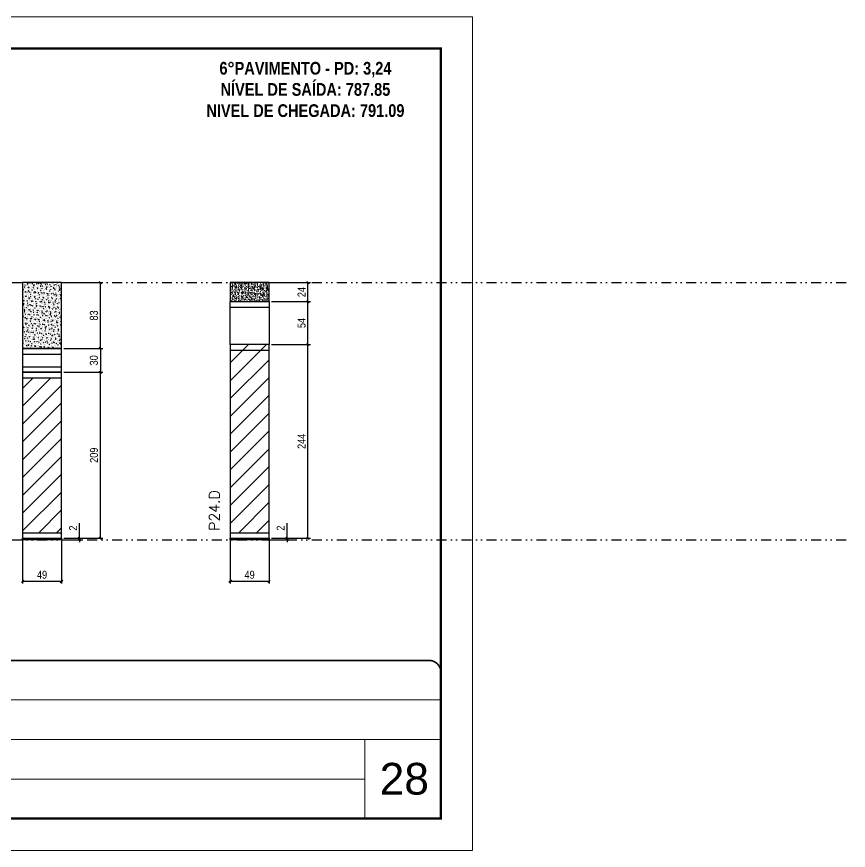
# Model space of a CAD drawing. Extents: x 13770 to 23315, y 867 to 16997.
# Drawn here: x 20065 to 21113, y 8907 to 9957 of the extents above; entities that cross this region are included whole.
import ezdxf

# ---------------------------------------------------------------- set-up
doc = ezdxf.new("R2010")
doc.units = 0
for name, pattern in [('CONTINUO', [0]), ('DASHED', [0.75, 0.5, -0.25]), ('DIVIDE2', [0.625, 0.25, -0.125, 0, -0.125, 0, -0.125])]:
    doc.linetypes.add(name, pattern=pattern)
for name, color, linetype, lineweight in [('CARIMBO', 255, 'Continuous', 9), ('Folhas', 255, 'Continuous', 9), ('Hachura', 251, 'Continuous', 9), ('SARRAFO DE PRESSAO', 251, 'DASHED', 9), ('Texto Seção', 7, 'Continuous', 15)]:
    doc.layers.add(name, color=color, linetype=linetype, lineweight=lineweight)
for name, color, linetype in [('COTA', 241, 'Continuous'), ('NOMENCLATURA', 7, 'Continuous'), ('Nível', 160, 'Continuous'), ('Painéis', 200, 'Continuous'), ('SARR_2.2x7', 40, 'Continuous')]:
    doc.layers.add(name, color=color, linetype=linetype)
doc.styles.add('ARIAL', font='arial.ttf')
doc.styles.add('COTA TECNICA', font='techl___.ttf', dxfattribs={"height": 10})
doc.styles.add('COTA TECNICA-50', font='techl___.ttf', dxfattribs={"height": 10})
doc.styles.add('REGUA-120', font='ROMANS.shx', dxfattribs={"height": 15})
doc.styles.add('ROMANC', font='techb___.ttf', dxfattribs={"height": 2.5})
doc.styles.add('Tecnologia', font='')
doc.styles.get('Tecnologia').set_extended_font_data('Forgotten Futurist')
doc.dimstyles.new('COTA PAINEL-50', dxfattribs={"dimtxt": 10, "dimasz": 3, "dimexe": 3, "dimexo": 3, "dimgap": 3, "dimtad": 1, "dimdec": 1, "dimzin": 12, "dimdsep": 46, "dimtxsty": 'COTA TECNICA-50', "dimblk1": 'OBLIQUE', "dimblk2": 'OBLIQUE', "dimsah": 1, "dimcen": 0.9, "dimclrd": 4, "dimclre": 4, "dimclrt": 240, "dimadec": 1, "dimazin": 3, "dimtfac": 1, "dimtdec": 1, "dimtmove": 0, "dimatfit": 3, "dimfxl": 1, "dimtolj": 1, "dimtzin": 12, "dimarcsym": 0})
doc.dimstyles.new('PAINEL', dxfattribs={"dimtxt": 10, "dimasz": 3, "dimexe": 3, "dimexo": 3, "dimgap": 3, "dimtad": 1, "dimdec": 1, "dimzin": 12, "dimdsep": 46, "dimtxsty": 'COTA TECNICA', "dimblk1": 'OBLIQUE', "dimblk2": 'OBLIQUE', "dimsah": 1, "dimcen": 0.9, "dimclrd": 4, "dimclre": 4, "dimclrt": 240, "dimadec": 1, "dimazin": 3, "dimtfac": 1, "dimtdec": 1, "dimtmove": 0, "dimatfit": 3, "dimfxl": 1, "dimtolj": 1, "dimtzin": 12, "dimarcsym": 0})

# ---------------------------------------------------------------- blocks, each defined once
blk = doc.blocks.new('9999999999')
at = {"color": 30, "linetype": 'CONTINUO'}
for p, q in [((98564.6, 34230.2), (98564.6, 34429.4)), ((98564.6, 34379.6), (99584, 34379.6)), ((98564.6, 34329.8), (99488, 34329.8)), ((99584, 34329.8), (99488, 34329.8)), ((99488, 34329.8), (99488, 34230.2)), ((98564.6, 34280), (99488, 34280))]:
    blk.add_line(p, q, dxfattribs=at)
at = {"color": 30, "linetype": 'CONTINUO', "const_width": 2}
blk.add_lwpolyline([(99584, 34230.2), (99584, 34414.4, 0.414214), (99569, 34429.4), (98229, 34429.4, 0.414214), (98214, 34414.4), (98214, 34245.2, 0.414214), (98229, 34230.2), (99584, 34230.2)], format="xyb", dxfattribs=at)
at = {"layer": 'Folhas'}
blk.add_lwpolyline([(98139, 34190.2), (99624, 34190.2), (99624, 35240.2), (98139, 35240.2)], close=True, dxfattribs=at)
at = {"layer": 'Folhas', "color": 30, "const_width": 3}
blk.add_lwpolyline([(98214, 34230.2), (99584, 34230.2), (99584, 35200.2), (98214, 35200.2)], close=True, dxfattribs=at)
at = {"color": 7, "linetype": 'Continuous', "ltscale": 5, "style": 'ARIAL'}
for s, height, p in [('SCHWARTZ', 15.48, (98837.7, 34393.1)), ('GWT', 15.48, (98837.7, 34343.3)), ('6°PAVIMENTO', 15.483, (98837.7, 34293.5)), ('NOVA SISTEMAS CONSTRUTIVOS', 11.059, (98263.2, 34267.2)), ('PILARES', 15.48, (98837.7, 34243.7))]:
    blk.add_text(s, height=height, dxfattribs=at).set_placement(p)
at = {"layer": 'Folhas', "color": 7, "style": 'Tecnologia', "width": 1.5}
for s, p in [('CLIENTE:', (98573.7, 34397.2)), ('OBRA:', (98573.7, 34347.3)), ('PAVIMENTO:', (98573.7, 34297.5)), ('PROJETO:', (98573.7, 34247.7))]:
    blk.add_text(s, height=14, dxfattribs=at).set_placement(p)
blk = doc.blocks.new('_Oblique')
at = {"color": 0, "linetype": 'ByBlock', "lineweight": -2}
blk.add_line((-0.5, -0.5), (0.5, 0.5), dxfattribs=at)
blk = doc.blocks.new('*D505')
at = {"layer": 'COTA', "color": 4, "lineweight": -2, "transparency": 16777216}
for p, q in [((20072.6, 9297.2), (20072.6, 9243)), ((20121.6, 9297.2), (20121.6, 9243)), ((20072.6, 9246), (20121.6, 9246))]:
    blk.add_line(p, q, dxfattribs=at)
at = {"layer": 'Defpoints', "color": 0, "transparency": 16777216}
for p in [(20072.6, 9300.2), (20121.6, 9300.2), (20121.6, 9246)]:
    blk.add_point(p, dxfattribs=at)
at = {"layer": 'COTA', "color": 4, "lineweight": -2, "transparency": 16777216, "xscale": 3, "yscale": 3, "zscale": 3, "rotation": 180}
blk.add_blockref('_Oblique', (20072.6, 9246), dxfattribs=at)
at = {"layer": 'COTA', "color": 4, "lineweight": -2, "transparency": 16777216, "xscale": 3, "yscale": 3, "zscale": 3}
blk.add_blockref('_Oblique', (20121.6, 9246), dxfattribs=at)
at = {"layer": 'COTA', "color": 240, "transparency": 16777216, "insert": (20097.1, 9254.1), "char_height": 10, "attachment_point": 5, "style": 'COTA TECNICA'}
blk.add_mtext('\\A1;49', dxfattribs=at)
blk = doc.blocks.new('*D506')
at = {"layer": 'COTA', "color": 4, "lineweight": -2, "transparency": 16777216}
for p, q in [((20144.2, 9300.2), (20144.2, 9319)), ((20124.6, 9300.2), (20147.2, 9300.2)), ((20124.6, 9298.2), (20147.2, 9298.2)), ((20144.2, 9298.2), (20144.2, 9300.2)), ((20144.2, 9298.2), (20144.2, 9295.2))]:
    blk.add_line(p, q, dxfattribs=at)
at = {"layer": 'Defpoints', "color": 0, "transparency": 16777216}
for p in [(20121.6, 9300.2), (20121.6, 9298.2), (20144.2, 9298.2)]:
    blk.add_point(p, dxfattribs=at)
at = {"layer": 'COTA', "color": 4, "lineweight": -2, "transparency": 16777216, "xscale": 3, "yscale": 3, "zscale": 3}
for p, rotation in [((20144.2, 9300.2), 270), ((20144.2, 9298.2), 90)]:
    blk.add_blockref('_Oblique', p, dxfattribs=dict(at, rotation=rotation))
at = {"layer": 'COTA', "color": 240, "transparency": 16777216, "insert": (20136.2, 9312.9), "char_height": 10, "attachment_point": 5, "rotation": 90, "style": 'COTA TECNICA-50'}
blk.add_mtext('\\A1;2', dxfattribs=at)
blk = doc.blocks.new('*D507')
at = {"layer": 'COTA', "color": 4, "lineweight": -2, "transparency": 16777216}
for p, q in [((20124.6, 9622.2), (20173.6, 9622.2)), ((20170.6, 9539.2), (20170.6, 9622.2)), ((20124.6, 9539.2), (20173.6, 9539.2))]:
    blk.add_line(p, q, dxfattribs=at)
at = {"layer": 'Defpoints', "color": 0, "transparency": 16777216}
for p in [(20121.6, 9622.2), (20170.6, 9622.2), (20121.6, 9539.2)]:
    blk.add_point(p, dxfattribs=at)
at = {"layer": 'COTA', "color": 4, "lineweight": -2, "transparency": 16777216, "xscale": 3, "yscale": 3, "zscale": 3}
for p, rotation in [((20170.6, 9622.2), 90), ((20170.6, 9539.2), 270)]:
    blk.add_blockref('_Oblique', p, dxfattribs=dict(at, rotation=rotation))
at = {"layer": 'COTA', "color": 240, "transparency": 16777216, "insert": (20162.4, 9580.7), "char_height": 10, "attachment_point": 5, "rotation": 90, "style": 'COTA TECNICA'}
blk.add_mtext('\\A1;83', dxfattribs=at)
blk = doc.blocks.new('*D512')
at = {"layer": 'COTA', "color": 4, "lineweight": -2, "transparency": 16777216}
for p, q in [((20124.6, 9509.2), (20173.6, 9509.2)), ((20170.6, 9300.2), (20170.6, 9509.2)), ((20124.6, 9300.2), (20173.6, 9300.2))]:
    blk.add_line(p, q, dxfattribs=at)
at = {"layer": 'Defpoints', "color": 0, "transparency": 16777216}
for p in [(20121.6, 9509.2), (20170.6, 9509.2), (20121.6, 9300.2)]:
    blk.add_point(p, dxfattribs=at)
at = {"layer": 'COTA', "color": 4, "lineweight": -2, "transparency": 16777216, "xscale": 3, "yscale": 3, "zscale": 3}
for p, rotation in [((20170.6, 9509.2), 90), ((20170.6, 9300.2), 270)]:
    blk.add_blockref('_Oblique', p, dxfattribs=dict(at, rotation=rotation))
at = {"layer": 'COTA', "color": 240, "transparency": 16777216, "insert": (20162.5, 9404.7), "char_height": 10, "attachment_point": 5, "rotation": 90, "style": 'COTA TECNICA'}
blk.add_mtext('\\A1;209', dxfattribs=at)
blk = doc.blocks.new('*D508')
at = {"layer": 'COTA', "color": 4, "lineweight": -2, "transparency": 16777216}
for p, q in [((20334.1, 9297.2), (20334.1, 9243)), ((20383.1, 9297.2), (20383.1, 9243)), ((20334.1, 9246), (20383.1, 9246))]:
    blk.add_line(p, q, dxfattribs=at)
at = {"layer": 'Defpoints', "color": 0, "transparency": 16777216}
for p in [(20334.1, 9300.2), (20383.1, 9300.2), (20383.1, 9246)]:
    blk.add_point(p, dxfattribs=at)
at = {"layer": 'COTA', "color": 4, "lineweight": -2, "transparency": 16777216, "xscale": 3, "yscale": 3, "zscale": 3, "rotation": 180}
blk.add_blockref('_Oblique', (20334.1, 9246), dxfattribs=at)
at = {"layer": 'COTA', "color": 4, "lineweight": -2, "transparency": 16777216, "xscale": 3, "yscale": 3, "zscale": 3}
blk.add_blockref('_Oblique', (20383.1, 9246), dxfattribs=at)
at = {"layer": 'COTA', "color": 240, "transparency": 16777216, "insert": (20358.6, 9254.1), "char_height": 10, "attachment_point": 5, "style": 'COTA TECNICA'}
blk.add_mtext('\\A1;49', dxfattribs=at)
blk = doc.blocks.new('*D509')
at = {"layer": 'COTA', "color": 4, "lineweight": -2, "transparency": 16777216}
for p, q in [((20405.7, 9300.2), (20405.7, 9319)), ((20386.1, 9300.2), (20408.7, 9300.2)), ((20386.1, 9298.2), (20408.7, 9298.2)), ((20405.7, 9298.2), (20405.7, 9300.2)), ((20405.7, 9298.2), (20405.7, 9295.2))]:
    blk.add_line(p, q, dxfattribs=at)
at = {"layer": 'Defpoints', "color": 0, "transparency": 16777216}
for p in [(20383.1, 9300.2), (20383.1, 9298.2), (20405.7, 9298.2)]:
    blk.add_point(p, dxfattribs=at)
at = {"layer": 'COTA', "color": 4, "lineweight": -2, "transparency": 16777216, "xscale": 3, "yscale": 3, "zscale": 3}
for p, rotation in [((20405.7, 9300.2), 270), ((20405.7, 9298.2), 90)]:
    blk.add_blockref('_Oblique', p, dxfattribs=dict(at, rotation=rotation))
at = {"layer": 'COTA', "color": 240, "transparency": 16777216, "insert": (20397.7, 9312.9), "char_height": 10, "attachment_point": 5, "rotation": 90, "style": 'COTA TECNICA-50'}
blk.add_mtext('\\A1;2', dxfattribs=at)
blk = doc.blocks.new('*D510')
at = {"layer": 'COTA', "color": 4, "lineweight": -2, "transparency": 16777216}
for p, q in [((20386.1, 9622.2), (20435.1, 9622.2)), ((20432.1, 9598.2), (20432.1, 9622.2)), ((20386.1, 9598.2), (20435.1, 9598.2))]:
    blk.add_line(p, q, dxfattribs=at)
at = {"layer": 'Defpoints', "color": 0, "transparency": 16777216}
for p in [(20383.1, 9622.2), (20432.1, 9622.2), (20383.1, 9598.2)]:
    blk.add_point(p, dxfattribs=at)
at = {"layer": 'COTA', "color": 4, "lineweight": -2, "transparency": 16777216, "xscale": 3, "yscale": 3, "zscale": 3}
for p, rotation in [((20432.1, 9622.2), 90), ((20432.1, 9598.2), 270)]:
    blk.add_blockref('_Oblique', p, dxfattribs=dict(at, rotation=rotation))
at = {"layer": 'COTA', "color": 240, "transparency": 16777216, "insert": (20424, 9610.2), "char_height": 10, "attachment_point": 5, "rotation": 90, "style": 'COTA TECNICA'}
blk.add_mtext('\\A1;24', dxfattribs=at)
blk = doc.blocks.new('*D513')
at = {"layer": 'COTA', "color": 4, "lineweight": -2, "transparency": 16777216}
for p, q in [((20386.1, 9544.2), (20435.1, 9544.2)), ((20432.1, 9300.2), (20432.1, 9544.2)), ((20386.1, 9300.2), (20435.1, 9300.2))]:
    blk.add_line(p, q, dxfattribs=at)
at = {"layer": 'Defpoints', "color": 0, "transparency": 16777216}
for p in [(20383.1, 9544.2), (20432.1, 9544.2), (20383.1, 9300.2)]:
    blk.add_point(p, dxfattribs=at)
at = {"layer": 'COTA', "color": 4, "lineweight": -2, "transparency": 16777216, "xscale": 3, "yscale": 3, "zscale": 3}
for p, rotation in [((20432.1, 9544.2), 90), ((20432.1, 9300.2), 270)]:
    blk.add_blockref('_Oblique', p, dxfattribs=dict(at, rotation=rotation))
at = {"layer": 'COTA', "color": 240, "transparency": 16777216, "insert": (20424, 9422.2), "char_height": 10, "attachment_point": 5, "rotation": 90, "style": 'COTA TECNICA'}
blk.add_mtext('\\A1;244', dxfattribs=at)
blk = doc.blocks.new('*D850')
at = {"layer": 'COTA', "color": 4, "lineweight": -2, "transparency": 16777216}
for p, q in [((20386.1, 9598.2), (20435.1, 9598.2)), ((20432.1, 9544.2), (20432.1, 9598.2)), ((20386.1, 9544.2), (20435.1, 9544.2))]:
    blk.add_line(p, q, dxfattribs=at)
at = {"layer": 'Defpoints', "color": 0, "transparency": 16777216}
for p in [(20383.1, 9598.2), (20432.1, 9598.2), (20383.1, 9544.2)]:
    blk.add_point(p, dxfattribs=at)
at = {"layer": 'COTA', "color": 4, "lineweight": -2, "transparency": 16777216, "xscale": 3, "yscale": 3, "zscale": 3}
for p, rotation in [((20432.1, 9598.2), 90), ((20432.1, 9544.2), 270)]:
    blk.add_blockref('_Oblique', p, dxfattribs=dict(at, rotation=rotation))
at = {"layer": 'COTA', "color": 240, "transparency": 16777216, "insert": (20424, 9571.2), "char_height": 10, "attachment_point": 5, "rotation": 90, "style": 'COTA TECNICA'}
blk.add_mtext('\\A1;54', dxfattribs=at)
blk = doc.blocks.new('*D851')
at = {"layer": 'COTA', "color": 4, "lineweight": -2, "transparency": 16777216}
for p, q in [((20124.6, 9539.2), (20173.6, 9539.2)), ((20170.6, 9539.2), (20170.6, 9509.2)), ((20124.6, 9509.2), (20173.6, 9509.2))]:
    blk.add_line(p, q, dxfattribs=at)
at = {"layer": 'Defpoints', "color": 0, "transparency": 16777216}
for p in [(20121.6, 9539.2), (20121.6, 9509.2), (20170.6, 9509.2)]:
    blk.add_point(p, dxfattribs=at)
at = {"layer": 'COTA', "color": 4, "lineweight": -2, "transparency": 16777216, "xscale": 3, "yscale": 3, "zscale": 3}
for p, rotation in [((20170.6, 9539.2), 90), ((20170.6, 9509.2), 270)]:
    blk.add_blockref('_Oblique', p, dxfattribs=dict(at, rotation=rotation))
at = {"layer": 'COTA', "color": 240, "transparency": 16777216, "insert": (20162.4, 9524.2), "char_height": 10, "attachment_point": 5, "rotation": 90, "style": 'COTA TECNICA'}
blk.add_mtext('\\A1;30', dxfattribs=at)

msp = doc.modelspace()

# ---------------------------------------------------------------- hatches: boundary and pattern name
at = {"layer": 'COTA'}
h = msp.add_hatch(dxfattribs=at)
h.set_pattern_fill('AR-CONC', color=256, scale=0.03)
h.set_pattern_definition([(50, (619.5224, -5773.8755), (5.4655401, -0.4781726), [0.5715, -6.2865]), (355, (619.5224, -5773.8755), (-1.0573026, 5.7317054), [0.4572, -5.0292175]), (100.451445, (619.978, -5773.9154), (4.4082374, 5.2535326), [0.4857003, -5.3427073]), (46.1842, (619.5224, -5772.3515), (8.1323712, -1.2612698), [0.85725, -9.42975]), (96.635558, (620.2, -5772.457), (7.122124, 7.4227837), [0.7285507, -8.0140682]), (351.18415, (619.522, -5772.3515), (7.122124, 7.4227837), [0.685799, -7.543792]), (21, (620.2844, -5772.7325), (4.5484317, -3.06795595), [0.5715, -6.2865]), (326, (620.2844, -5772.7325), (1.8540609, 5.525639), [0.4572, -5.0292]), (71.451445, (620.6634, -5772.988), (6.4024926, 2.4576831), [0.4857003, -5.3426981]), (37.5, (619.5224, -5773.8755), (0.0926581, 2.53665117), [0, -4.96824, 0, -5.1054, 0, -5.04825]), (7.5, (619.5224, -5773.8755), (2.00458988, 3.00541724), [0, -2.91084, 0, -4.85394, 0, -1.92405]), (327.5, (617.8231, -5773.8755), (4.06771786, -0.17186232), [0, -1.905, 0, -5.9436, 0, -7.8867]), (317.5, (617.061, -5773.8755), (4.44387544, 0.76279473), [0, -2.4765, 0, -3.94716, 0, -5.6007])])
h.paths.add_polyline_path([(20121.63, 9539.15), (20121.63, 9622.15), (20072.63, 9622.15), (20072.63, 9539.15)])
h = msp.add_hatch(dxfattribs=at)
h.set_pattern_fill('AR-CONC', color=256, scale=0.03)
h.set_pattern_definition([(50, (881.0233, -5773.8755), (5.4655401, -0.4781726), [0.5715, -6.2865]), (355, (881.0233, -5773.8755), (-1.0573026, 5.7317054), [0.4572, -5.0292175]), (100.451445, (881.479, -5773.9154), (4.4082374, 5.2535326), [0.4857003, -5.3427073]), (46.1842, (881.0233, -5772.3515), (8.1323712, -1.2612698), [0.85725, -9.42975]), (96.635558, (881.701, -5772.457), (7.122124, 7.4227837), [0.7285507, -8.0140682]), (351.18415, (881.023, -5772.3515), (7.122124, 7.4227837), [0.685799, -7.543792]), (21, (881.7853, -5772.7325), (4.5484317, -3.06795595), [0.5715, -6.2865]), (326, (881.7853, -5772.7325), (1.8540609, 5.525639), [0.4572, -5.0292]), (71.451445, (882.1644, -5772.988), (6.4024926, 2.4576831), [0.4857003, -5.3426981]), (37.5, (881.0233, -5773.8755), (0.0926581, 2.53665117), [0, -4.96824, 0, -5.1054, 0, -5.04825]), (7.5, (881.0233, -5773.8755), (2.00458988, 3.00541724), [0, -2.91084, 0, -4.85394, 0, -1.92405]), (327.5, (879.324, -5773.8755), (4.06771786, -0.17186232), [0, -1.905, 0, -5.9436, 0, -7.8867]), (317.5, (878.562, -5773.8755), (4.44387544, 0.76279473), [0, -2.4765, 0, -3.94716, 0, -5.6007])])
h.paths.add_polyline_path([(20383.13, 9598.15), (20383.13, 9622.15), (20334.13, 9622.15), (20334.13, 9598.15)])
at = {"layer": 'Hachura', "linetype": 'ByBlock'}
h = msp.add_hatch(dxfattribs=at)
h.set_pattern_fill('ANSI31', color=256, scale=5)
h.set_pattern_definition([(45, (59.324, 0), (-11.22532, 11.22532), [])])
h.paths.add_polyline_path([(20383.13, 9544.15), (20334.13, 9544.15), (20334.13, 9307.15), (20383.13, 9307.15)])
h = msp.add_hatch(dxfattribs=at)
h.set_pattern_fill('ANSI31', color=256, scale=5)
h.set_pattern_definition([(45, (-12.949, 0), (-11.22532, 11.22532), [])])
h.paths.add_polyline_path([(20072.63, 9307.15), (20121.63, 9307.15), (20121.63, 9502.15), (20072.63, 9502.15)])

# ---------------------------------------------------------------- linework, layer by layer
at = {"layer": 'COTA'}
for points in [[(20072.63, 9539.15), (20121.63, 9539.15), (20121.63, 9622.15), (20072.63, 9622.15)], [(20334.13, 9598.15), (20383.13, 9598.15), (20383.13, 9622.15), (20334.13, 9622.15)]]:
    msp.add_lwpolyline(points, close=True, dxfattribs=at)
at = {"layer": 'Nível', "color": 4, "linetype": 'DIVIDE2', "ltscale": 50}
for p, q in [((13769.54, 9622.15), (21112.79, 9622.15)), ((13769.54, 9298.15), (21112.79, 9298.15))]:
    msp.add_line(p, q, dxfattribs=at)
at = {"layer": 'Painéis'}
for points in [[(20334.13, 9598.15), (20383.13, 9598.15), (20383.13, 9544.15), (20334.13, 9544.15)], [(20072.63, 9509.15), (20121.63, 9509.15), (20121.63, 9539.15), (20072.63, 9539.15)], [(20334.13, 9300.15), (20383.13, 9300.15), (20383.13, 9544.15), (20334.13, 9544.15)], [(20072.63, 9300.15), (20121.63, 9300.15), (20121.63, 9509.15), (20072.63, 9509.15)], [(20072.63, 9300.15), (20121.63, 9300.15), (20121.63, 9298.15), (20072.63, 9298.15)], [(20334.13, 9300.15), (20383.13, 9300.15), (20383.13, 9298.15), (20334.13, 9298.15)]]:
    msp.add_lwpolyline(points, close=True, dxfattribs=at)
at = {"layer": 'SARR_2.2x7', "linetype": 'ByBlock'}
for p, q in [((20334.13, 9591.15), (20383.13, 9591.15)), ((20334.13, 9537.15), (20383.13, 9537.15)), ((20072.63, 9532.15), (20121.63, 9532.15)), ((20072.63, 9516.15), (20121.63, 9516.15)), ((20072.63, 9502.15), (20121.63, 9502.15)), ((20072.63, 9307.15), (20121.63, 9307.15)), ((20334.13, 9307.15), (20383.13, 9307.15))]:
    msp.add_line(p, q, dxfattribs=at)

# ---------------------------------------------------------------- block references
at = {"layer": 'SARRAFO DE PRESSAO', "color": 6, "linetype": 'ByBlock'}
msp.add_blockref('9999999999', (-78984.48, -25283.14), dxfattribs=at)

# ---------------------------------------------------------------- texts
at = {"layer": 'CARIMBO', "style": 'ARIAL'}
msp.add_text('28', height=40, dxfattribs=at).set_placement((20522.36, 8977.21))
at = {"layer": 'NOMENCLATURA', "color": 2, "insert": (20428.88, 9900.1), "char_height": 16, "attachment_point": 2, "style": 'ROMANC'}
msp.add_mtext_dynamic_manual_height_columns('6°PAVIMENTO - PD: 3,24\\PNÍVEL DE SAÍDA: 787.85\\PNIVEL DE CHEGADA: 791.09', width=376.0554, gutter_width=1, heights=[0], dxfattribs=at)
at = {"layer": 'Texto Seção', "insert": (20320.66, 9309.4), "char_height": 13, "width": 285.3299, "attachment_point": 7, "rotation": 90, "style": 'REGUA-120'}
msp.add_mtext('P24.D', dxfattribs=at)

# ---------------------------------------------------------------- dimensions: what is measured, and where the dimension line sits
at = {"layer": 'COTA'}
for base, p1, p2, picture, middle in [((20170.61, 9622.15), (20121.63, 9539.15), (20121.63, 9622.15), '*D507', (20162.37, 9580.65)), ((20432.11, 9622.15), (20383.13, 9598.15), (20383.13, 9622.15), '*D510', (20424.04, 9610.15)), ((20432.11, 9598.15), (20383.13, 9544.15), (20383.13, 9598.15), '*D850', (20424, 9571.15)), ((20432.11, 9544.15), (20383.13, 9300.15), (20383.13, 9544.15), '*D513', (20424.04, 9422.15)), ((20170.61, 9509.15), (20121.63, 9539.15), (20121.63, 9509.15), '*D851', (20162.39, 9524.15)), ((20170.61, 9509.15), (20121.63, 9300.15), (20121.63, 9509.15), '*D512', (20162.48, 9404.65))]:
    dim = msp.add_linear_dim(base=base, p1=p1, p2=p2, angle=90, dimstyle='PAINEL', dxfattribs=at)
    dim.commit()
    dim.dimension.update_dxf_attribs({"geometry": picture, "text_midpoint": middle})
for base, p1, p2, picture, middle in [((20144.15, 9298.15), (20121.63, 9300.15), (20121.63, 9298.15), '*D506', (20144.15, 9312.9)), ((20405.65, 9298.15), (20383.13, 9300.15), (20383.13, 9298.15), '*D509', (20405.65, 9312.9))]:
    dim = msp.add_linear_dim(base=base, p1=p1, p2=p2, angle=90, dimstyle='COTA PAINEL-50', dxfattribs=at)
    dim.commit()
    dim.dimension.update_dxf_attribs({"geometry": picture, "text_midpoint": middle, "dimtype": 160})
for base, p1, p2, picture, middle in [((20121.63, 9245.98), (20072.63, 9300.15), (20121.63, 9300.15), '*D505', (20097.13, 9254.08)), ((20383.13, 9245.98), (20334.13, 9300.15), (20383.13, 9300.15), '*D508', (20358.63, 9254.08))]:
    dim = msp.add_linear_dim(base=base, p1=p1, p2=p2, dimstyle='PAINEL', override={"dimarcsym": 2}, dxfattribs=at)
    dim.commit()
    dim.dimension.update_dxf_attribs({"geometry": picture, "text_midpoint": middle})

doc.saveas('drawing.dxf')
